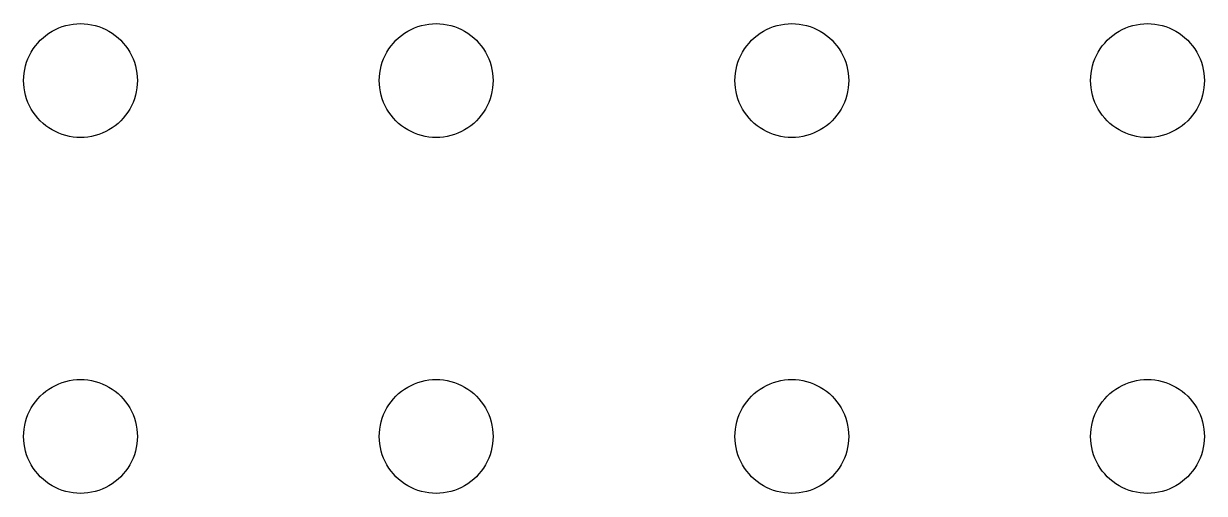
# Model space of a CAD drawing. Header units: metres. Extents: x -80 to 80, y -50 to 50.
# Drawn here: x -41.6 to -8.4, y -21.6 to -8.4 of the extents above; entities that cross this region are included whole.
import ezdxf

# ---------------------------------------------------------------- set-up
doc = ezdxf.new("R2010")
doc.units = ezdxf.units.M

msp = doc.modelspace()

# ---------------------------------------------------------------- linework, layer by layer
for p, q in [((-40.8889, -8.66965), (-40.8, -8.61435)), ((-40.8, -8.61435), (-40.7077, -8.565)), ((-40.7077, -8.565), (-40.6123, -8.52179)), ((-40.6123, -8.52179), (-40.5143, -8.48491)), ((-40.5143, -8.48491), (-40.4141, -8.45451)), ((-40.4141, -8.45451), (-40.3121, -8.43074)), ((-40.3121, -8.43074), (-40.2088, -8.41368)), ((-40.2088, -8.41368), (-40.1046, -8.40341)), ((-40.1046, -8.40341), (-40, -8.39999)), ((-40, -8.39999), (-39.8953, -8.40341)), ((-39.8953, -8.40341), (-39.7912, -8.41368)), ((-39.7912, -8.41368), (-39.6879, -8.43074)), ((-39.6879, -8.43074), (-39.5859, -8.45451)), ((-39.5859, -8.45451), (-39.4857, -8.48491)), ((-39.4857, -8.48491), (-39.3877, -8.52179)), ((-39.3877, -8.52179), (-39.2923, -8.565)), ((-39.2923, -8.565), (-39.2, -8.61435)), ((-39.2, -8.61435), (-39.1111, -8.66965)), ((-30.8889, -8.66965), (-30.8, -8.61435)), ((-30.8, -8.61435), (-30.7077, -8.565)), ((-30.7077, -8.565), (-30.6123, -8.52179)), ((-30.6123, -8.52179), (-30.5143, -8.48491)), ((-30.5143, -8.48491), (-30.4141, -8.45451)), ((-30.4141, -8.45451), (-30.3121, -8.43074)), ((-30.3121, -8.43074), (-30.2088, -8.41368)), ((-30.2088, -8.41368), (-30.1046, -8.40341)), ((-30.1046, -8.40341), (-30, -8.39999)), ((-30, -8.39999), (-29.8953, -8.40341)), ((-29.8953, -8.40341), (-29.7912, -8.41368)), ((-29.7912, -8.41368), (-29.6879, -8.43074)), ((-29.6879, -8.43074), (-29.5859, -8.45451)), ((-29.5859, -8.45451), (-29.4857, -8.48491)), ((-29.4857, -8.48491), (-29.3877, -8.52179)), ((-29.3877, -8.52179), (-29.2923, -8.565)), ((-29.2923, -8.565), (-29.2, -8.61435)), ((-29.2, -8.61435), (-29.1111, -8.66965)), ((-20.8889, -8.66965), (-20.8, -8.61435)), ((-20.8, -8.61435), (-20.7077, -8.565)), ((-20.7077, -8.565), (-20.6123, -8.52179)), ((-20.6123, -8.52179), (-20.5143, -8.48491)), ((-20.5143, -8.48491), (-20.4141, -8.45451)), ((-20.4141, -8.45451), (-20.3121, -8.43074)), ((-20.3121, -8.43074), (-20.2088, -8.41368)), ((-20.2088, -8.41368), (-20.1046, -8.40341)), ((-20.1046, -8.40341), (-20, -8.39999)), ((-20, -8.39999), (-19.8953, -8.40341)), ((-19.8953, -8.40341), (-19.7912, -8.41368)), ((-19.7912, -8.41368), (-19.6879, -8.43074)), ((-19.6879, -8.43074), (-19.5859, -8.45451)), ((-19.5859, -8.45451), (-19.4857, -8.48491)), ((-19.4857, -8.48491), (-19.3877, -8.52179)), ((-19.3877, -8.52179), (-19.2923, -8.565)), ((-19.2923, -8.565), (-19.2, -8.61435)), ((-19.2, -8.61435), (-19.1111, -8.66965)), ((-10.8889, -8.66965), (-10.8, -8.61435)), ((-10.8, -8.61435), (-10.7077, -8.565)), ((-10.7077, -8.565), (-10.6123, -8.52179)), ((-10.6123, -8.52179), (-10.5143, -8.48491)), ((-10.5143, -8.48491), (-10.4141, -8.45451)), ((-10.4141, -8.45451), (-10.3121, -8.43074)), ((-10.3121, -8.43074), (-10.2088, -8.41368)), ((-10.2088, -8.41368), (-10.1046, -8.40341)), ((-10.1046, -8.40341), (-10, -8.39999)), ((-10, -8.39999), (-9.89534, -8.40341)), ((-9.89534, -8.40341), (-9.79115, -8.41368)), ((-9.79115, -8.41368), (-9.68785, -8.43074)), ((-9.68785, -8.43074), (-9.58588, -8.45451)), ((-9.58588, -8.45451), (-9.48569, -8.48491)), ((-9.48569, -8.48491), (-9.3877, -8.52179)), ((-9.3877, -8.52179), (-9.29233, -8.565)), ((-9.29233, -8.565), (-9.2, -8.61435)), ((-9.2, -8.61435), (-9.11108, -8.66965)), ((-41.2694, -9.02597), (-41.2029, -8.94504)), ((-41.2029, -8.94504), (-41.1314, -8.86862)), ((-41.1314, -8.86862), (-41.0549, -8.79704)), ((-41.0549, -8.79704), (-40.974, -8.73062)), ((-40.974, -8.73062), (-40.8889, -8.66965)), ((-39.1111, -8.66965), (-39.026, -8.73062)), ((-39.026, -8.73062), (-38.945, -8.79704)), ((-38.945, -8.79704), (-38.8686, -8.86862)), ((-38.8686, -8.86862), (-38.797, -8.94504)), ((-38.797, -8.94504), (-38.7306, -9.02597)), ((-31.2694, -9.02597), (-31.2029, -8.94504)), ((-31.2029, -8.94504), (-31.1314, -8.86862)), ((-31.1314, -8.86862), (-31.0549, -8.79704)), ((-31.0549, -8.79704), (-30.974, -8.73062)), ((-30.974, -8.73062), (-30.8889, -8.66965)), ((-29.1111, -8.66965), (-29.026, -8.73062)), ((-29.026, -8.73062), (-28.945, -8.79704)), ((-28.945, -8.79704), (-28.8686, -8.86862)), ((-28.8686, -8.86862), (-28.797, -8.94504)), ((-28.797, -8.94504), (-28.7306, -9.02597)), ((-21.2694, -9.02597), (-21.2029, -8.94504)), ((-21.2029, -8.94504), (-21.1314, -8.86862)), ((-21.1314, -8.86862), (-21.0549, -8.79704)), ((-21.0549, -8.79704), (-20.974, -8.73062)), ((-20.974, -8.73062), (-20.8889, -8.66965)), ((-19.1111, -8.66965), (-19.026, -8.73062)), ((-19.026, -8.73062), (-18.945, -8.79704)), ((-18.945, -8.79704), (-18.8686, -8.86862)), ((-18.8686, -8.86862), (-18.797, -8.94504)), ((-18.797, -8.94504), (-18.7306, -9.02597)), ((-11.2694, -9.02597), (-11.2029, -8.94504)), ((-11.2029, -8.94504), (-11.1314, -8.86862)), ((-11.1314, -8.86862), (-11.0549, -8.79704)), ((-11.0549, -8.79704), (-10.974, -8.73062)), ((-10.974, -8.73062), (-10.8889, -8.66965)), ((-9.11108, -8.66965), (-9.02597, -8.73062)), ((-9.02597, -8.73062), (-8.94504, -8.79704)), ((-8.94504, -8.79704), (-8.86862, -8.86862)), ((-8.86862, -8.86862), (-8.79704, -8.94504)), ((-8.79704, -8.94504), (-8.73062, -9.02597)), ((-41.4782, -9.3877), (-41.435, -9.29233)), ((-41.435, -9.29233), (-41.3856, -9.2)), ((-41.3856, -9.2), (-41.3303, -9.11108)), ((-41.3303, -9.11108), (-41.2694, -9.02597)), ((-38.7306, -9.02597), (-38.6696, -9.11108)), ((-38.6696, -9.11108), (-38.6143, -9.2)), ((-38.6143, -9.2), (-38.565, -9.29233)), ((-38.565, -9.29233), (-38.5218, -9.3877)), ((-31.4782, -9.3877), (-31.435, -9.29233)), ((-31.435, -9.29233), (-31.3856, -9.2)), ((-31.3856, -9.2), (-31.3303, -9.11108)), ((-31.3303, -9.11108), (-31.2694, -9.02597)), ((-28.7306, -9.02597), (-28.6696, -9.11108)), ((-28.6696, -9.11108), (-28.6143, -9.2)), ((-28.6143, -9.2), (-28.565, -9.29233)), ((-28.565, -9.29233), (-28.5218, -9.3877)), ((-21.4782, -9.3877), (-21.435, -9.29233)), ((-21.435, -9.29233), (-21.3856, -9.2)), ((-21.3856, -9.2), (-21.3303, -9.11108)), ((-21.3303, -9.11108), (-21.2694, -9.02597)), ((-18.7306, -9.02597), (-18.6696, -9.11108)), ((-18.6696, -9.11108), (-18.6143, -9.2)), ((-18.6143, -9.2), (-18.565, -9.29233)), ((-18.565, -9.29233), (-18.5218, -9.3877)), ((-11.4782, -9.3877), (-11.435, -9.29233)), ((-11.435, -9.29233), (-11.3856, -9.2)), ((-11.3856, -9.2), (-11.3303, -9.11108)), ((-11.3303, -9.11108), (-11.2694, -9.02597)), ((-8.73062, -9.02597), (-8.66965, -9.11108)), ((-8.66965, -9.11108), (-8.61435, -9.2)), ((-8.61435, -9.2), (-8.565, -9.29233)), ((-8.565, -9.29233), (-8.52179, -9.3877)), ((-41.5692, -9.68785), (-41.5455, -9.58588)), ((-41.5455, -9.58588), (-41.5151, -9.48569)), ((-41.5151, -9.48569), (-41.4782, -9.3877)), ((-38.5218, -9.3877), (-38.4849, -9.48569)), ((-38.4849, -9.48569), (-38.4545, -9.58588)), ((-38.4545, -9.58588), (-38.4307, -9.68785)), ((-31.5692, -9.68785), (-31.5455, -9.58588)), ((-31.5455, -9.58588), (-31.5151, -9.48569)), ((-31.5151, -9.48569), (-31.4782, -9.3877)), ((-28.5218, -9.3877), (-28.4849, -9.48569)), ((-28.4849, -9.48569), (-28.4545, -9.58588)), ((-28.4545, -9.58588), (-28.4307, -9.68785)), ((-21.5692, -9.68785), (-21.5455, -9.58588)), ((-21.5455, -9.58588), (-21.5151, -9.48569)), ((-21.5151, -9.48569), (-21.4782, -9.3877)), ((-18.5218, -9.3877), (-18.4849, -9.48569)), ((-18.4849, -9.48569), (-18.4545, -9.58588)), ((-18.4545, -9.58588), (-18.4307, -9.68785)), ((-11.5692, -9.68785), (-11.5455, -9.58588)), ((-11.5455, -9.58588), (-11.5151, -9.48569)), ((-11.5151, -9.48569), (-11.4782, -9.3877)), ((-8.52179, -9.3877), (-8.48491, -9.48569)), ((-8.48491, -9.48569), (-8.45451, -9.58588)), ((-8.45451, -9.58588), (-8.43074, -9.68785)), ((-41.6, -10), (-41.5966, -9.89534)), ((-41.5966, -9.89534), (-41.5863, -9.79115)), ((-41.5863, -9.79115), (-41.5692, -9.68785)), ((-38.4307, -9.68785), (-38.4137, -9.79115)), ((-38.4137, -9.79115), (-38.4034, -9.89534)), ((-38.4034, -9.89534), (-38.4, -10)), ((-31.6, -10), (-31.5966, -9.89534)), ((-31.5966, -9.89534), (-31.5863, -9.79115)), ((-31.5863, -9.79115), (-31.5692, -9.68785)), ((-28.4307, -9.68785), (-28.4137, -9.79115)), ((-28.4137, -9.79115), (-28.4034, -9.89534)), ((-28.4034, -9.89534), (-28.4, -10)), ((-21.6, -10), (-21.5966, -9.89534)), ((-21.5966, -9.89534), (-21.5863, -9.79115)), ((-21.5863, -9.79115), (-21.5692, -9.68785)), ((-18.4307, -9.68785), (-18.4137, -9.79115)), ((-18.4137, -9.79115), (-18.4034, -9.89534)), ((-18.4034, -9.89534), (-18.4, -10)), ((-11.6, -10), (-11.5966, -9.89534)), ((-11.5966, -9.89534), (-11.5863, -9.79115)), ((-11.5863, -9.79115), (-11.5692, -9.68785)), ((-8.43074, -9.68785), (-8.41368, -9.79115)), ((-8.41368, -9.79115), (-8.40341, -9.89534)), ((-8.40341, -9.89534), (-8.39999, -10)), ((-41.5966, -10.1046), (-41.6, -10)), ((-41.5863, -10.2088), (-41.5966, -10.1046)), ((-41.5692, -10.3121), (-41.5863, -10.2088)), ((-38.4137, -10.2088), (-38.4307, -10.3121)), ((-38.4034, -10.1046), (-38.4137, -10.2088)), ((-38.4, -10), (-38.4034, -10.1046)), ((-31.5966, -10.1046), (-31.6, -10)), ((-31.5863, -10.2088), (-31.5966, -10.1046)), ((-31.5692, -10.3121), (-31.5863, -10.2088)), ((-28.4137, -10.2088), (-28.4307, -10.3121)), ((-28.4034, -10.1046), (-28.4137, -10.2088)), ((-28.4, -10), (-28.4034, -10.1046)), ((-21.5966, -10.1046), (-21.6, -10)), ((-21.5863, -10.2088), (-21.5966, -10.1046)), ((-21.5692, -10.3121), (-21.5863, -10.2088)), ((-18.4137, -10.2088), (-18.4307, -10.3121)), ((-18.4034, -10.1046), (-18.4137, -10.2088)), ((-18.4, -10), (-18.4034, -10.1046)), ((-11.5966, -10.1046), (-11.6, -10)), ((-11.5863, -10.2088), (-11.5966, -10.1046)), ((-11.5692, -10.3121), (-11.5863, -10.2088)), ((-8.41368, -10.2088), (-8.43074, -10.3121)), ((-8.40341, -10.1046), (-8.41368, -10.2088)), ((-8.39999, -10), (-8.40341, -10.1046)), ((-41.5455, -10.4141), (-41.5692, -10.3121)), ((-41.5151, -10.5143), (-41.5455, -10.4141)), ((-41.4782, -10.6123), (-41.5151, -10.5143)), ((-41.435, -10.7077), (-41.4782, -10.6123)), ((-38.5218, -10.6123), (-38.565, -10.7077)), ((-38.4849, -10.5143), (-38.5218, -10.6123)), ((-38.4545, -10.4141), (-38.4849, -10.5143)), ((-38.4307, -10.3121), (-38.4545, -10.4141)), ((-31.5455, -10.4141), (-31.5692, -10.3121)), ((-31.5151, -10.5143), (-31.5455, -10.4141)), ((-31.4782, -10.6123), (-31.5151, -10.5143)), ((-31.435, -10.7077), (-31.4782, -10.6123)), ((-28.5218, -10.6123), (-28.565, -10.7077)), ((-28.4849, -10.5143), (-28.5218, -10.6123)), ((-28.4545, -10.4141), (-28.4849, -10.5143)), ((-28.4307, -10.3121), (-28.4545, -10.4141)), ((-21.5455, -10.4141), (-21.5692, -10.3121)), ((-21.5151, -10.5143), (-21.5455, -10.4141)), ((-21.4782, -10.6123), (-21.5151, -10.5143)), ((-21.435, -10.7077), (-21.4782, -10.6123)), ((-18.5218, -10.6123), (-18.565, -10.7077)), ((-18.4849, -10.5143), (-18.5218, -10.6123)), ((-18.4545, -10.4141), (-18.4849, -10.5143)), ((-18.4307, -10.3121), (-18.4545, -10.4141)), ((-11.5455, -10.4141), (-11.5692, -10.3121)), ((-11.5151, -10.5143), (-11.5455, -10.4141)), ((-11.4782, -10.6123), (-11.5151, -10.5143)), ((-11.435, -10.7077), (-11.4782, -10.6123)), ((-8.52179, -10.6123), (-8.565, -10.7077)), ((-8.48491, -10.5143), (-8.52179, -10.6123)), ((-8.45451, -10.4141), (-8.48491, -10.5143)), ((-8.43074, -10.3121), (-8.45451, -10.4141)), ((-41.3856, -10.8), (-41.435, -10.7077)), ((-41.3303, -10.8889), (-41.3856, -10.8)), ((-41.2694, -10.974), (-41.3303, -10.8889)), ((-38.6696, -10.8889), (-38.7306, -10.974)), ((-38.6143, -10.8), (-38.6696, -10.8889)), ((-38.565, -10.7077), (-38.6143, -10.8)), ((-31.3856, -10.8), (-31.435, -10.7077)), ((-31.3303, -10.8889), (-31.3856, -10.8)), ((-31.2694, -10.974), (-31.3303, -10.8889)), ((-28.6696, -10.8889), (-28.7306, -10.974)), ((-28.6143, -10.8), (-28.6696, -10.8889)), ((-28.565, -10.7077), (-28.6143, -10.8)), ((-21.3856, -10.8), (-21.435, -10.7077)), ((-21.3303, -10.8889), (-21.3856, -10.8)), ((-21.2694, -10.974), (-21.3303, -10.8889)), ((-18.6696, -10.8889), (-18.7306, -10.974)), ((-18.6143, -10.8), (-18.6696, -10.8889)), ((-18.565, -10.7077), (-18.6143, -10.8)), ((-11.3856, -10.8), (-11.435, -10.7077)), ((-11.3303, -10.8889), (-11.3856, -10.8)), ((-11.2694, -10.974), (-11.3303, -10.8889)), ((-8.66965, -10.8889), (-8.73062, -10.974)), ((-8.61435, -10.8), (-8.66965, -10.8889)), ((-8.565, -10.7077), (-8.61435, -10.8)), ((-41.2029, -11.0549), (-41.2694, -10.974)), ((-41.1314, -11.1314), (-41.2029, -11.0549)), ((-41.0549, -11.2029), (-41.1314, -11.1314)), ((-40.974, -11.2694), (-41.0549, -11.2029)), ((-40.8889, -11.3303), (-40.974, -11.2694)), ((-39.026, -11.2694), (-39.1111, -11.3303)), ((-38.945, -11.2029), (-39.026, -11.2694)), ((-38.8686, -11.1314), (-38.945, -11.2029)), ((-38.797, -11.0549), (-38.8686, -11.1314)), ((-38.7306, -10.974), (-38.797, -11.0549)), ((-31.2029, -11.0549), (-31.2694, -10.974)), ((-31.1314, -11.1314), (-31.2029, -11.0549)), ((-31.0549, -11.2029), (-31.1314, -11.1314)), ((-30.974, -11.2694), (-31.0549, -11.2029)), ((-30.8889, -11.3303), (-30.974, -11.2694)), ((-29.026, -11.2694), (-29.1111, -11.3303)), ((-28.945, -11.2029), (-29.026, -11.2694)), ((-28.8686, -11.1314), (-28.945, -11.2029)), ((-28.797, -11.0549), (-28.8686, -11.1314)), ((-28.7306, -10.974), (-28.797, -11.0549)), ((-21.2029, -11.0549), (-21.2694, -10.974)), ((-21.1314, -11.1314), (-21.2029, -11.0549)), ((-21.0549, -11.2029), (-21.1314, -11.1314)), ((-20.974, -11.2694), (-21.0549, -11.2029)), ((-20.8889, -11.3303), (-20.974, -11.2694)), ((-19.026, -11.2694), (-19.1111, -11.3303)), ((-18.945, -11.2029), (-19.026, -11.2694)), ((-18.8686, -11.1314), (-18.945, -11.2029)), ((-18.797, -11.0549), (-18.8686, -11.1314)), ((-18.7306, -10.974), (-18.797, -11.0549)), ((-11.2029, -11.0549), (-11.2694, -10.974)), ((-11.1314, -11.1314), (-11.2029, -11.0549)), ((-11.0549, -11.2029), (-11.1314, -11.1314)), ((-10.974, -11.2694), (-11.0549, -11.2029)), ((-10.8889, -11.3303), (-10.974, -11.2694)), ((-9.02597, -11.2694), (-9.11108, -11.3303)), ((-8.94504, -11.2029), (-9.02597, -11.2694)), ((-8.86862, -11.1314), (-8.94504, -11.2029)), ((-8.79704, -11.0549), (-8.86862, -11.1314)), ((-8.73062, -10.974), (-8.79704, -11.0549)), ((-40.8, -11.3856), (-40.8889, -11.3303)), ((-40.7077, -11.435), (-40.8, -11.3856)), ((-40.6123, -11.4782), (-40.7077, -11.435)), ((-40.5143, -11.5151), (-40.6123, -11.4782)), ((-40.4141, -11.5455), (-40.5143, -11.5151)), ((-40.3121, -11.5692), (-40.4141, -11.5455)), ((-40.2088, -11.5863), (-40.3121, -11.5692)), ((-40.1046, -11.5966), (-40.2088, -11.5863)), ((-40, -11.6), (-40.1046, -11.5966)), ((-39.8953, -11.5966), (-40, -11.6)), ((-39.7912, -11.5863), (-39.8953, -11.5966)), ((-39.6879, -11.5692), (-39.7912, -11.5863)), ((-39.5859, -11.5455), (-39.6879, -11.5692)), ((-39.4857, -11.5151), (-39.5859, -11.5455)), ((-39.3877, -11.4782), (-39.4857, -11.5151)), ((-39.2923, -11.435), (-39.3877, -11.4782)), ((-39.2, -11.3856), (-39.2923, -11.435)), ((-39.1111, -11.3303), (-39.2, -11.3856)), ((-30.8, -11.3856), (-30.8889, -11.3303)), ((-30.7077, -11.435), (-30.8, -11.3856)), ((-30.6123, -11.4782), (-30.7077, -11.435)), ((-30.5143, -11.5151), (-30.6123, -11.4782)), ((-30.4141, -11.5455), (-30.5143, -11.5151)), ((-30.3121, -11.5692), (-30.4141, -11.5455)), ((-30.2088, -11.5863), (-30.3121, -11.5692)), ((-30.1046, -11.5966), (-30.2088, -11.5863)), ((-30, -11.6), (-30.1046, -11.5966)), ((-29.8953, -11.5966), (-30, -11.6)), ((-29.7912, -11.5863), (-29.8953, -11.5966)), ((-29.6879, -11.5692), (-29.7912, -11.5863)), ((-29.5859, -11.5455), (-29.6879, -11.5692)), ((-29.4857, -11.5151), (-29.5859, -11.5455)), ((-29.3877, -11.4782), (-29.4857, -11.5151)), ((-29.2923, -11.435), (-29.3877, -11.4782)), ((-29.2, -11.3856), (-29.2923, -11.435)), ((-29.1111, -11.3303), (-29.2, -11.3856)), ((-20.8, -11.3856), (-20.8889, -11.3303)), ((-20.7077, -11.435), (-20.8, -11.3856)), ((-20.6123, -11.4782), (-20.7077, -11.435)), ((-20.5143, -11.5151), (-20.6123, -11.4782)), ((-20.4141, -11.5455), (-20.5143, -11.5151)), ((-20.3121, -11.5692), (-20.4141, -11.5455)), ((-20.2088, -11.5863), (-20.3121, -11.5692)), ((-20.1046, -11.5966), (-20.2088, -11.5863)), ((-20, -11.6), (-20.1046, -11.5966)), ((-19.8953, -11.5966), (-20, -11.6)), ((-19.7912, -11.5863), (-19.8953, -11.5966)), ((-19.6879, -11.5692), (-19.7912, -11.5863)), ((-19.5859, -11.5455), (-19.6879, -11.5692)), ((-19.4857, -11.5151), (-19.5859, -11.5455)), ((-19.3877, -11.4782), (-19.4857, -11.5151)), ((-19.2923, -11.435), (-19.3877, -11.4782)), ((-19.2, -11.3856), (-19.2923, -11.435)), ((-19.1111, -11.3303), (-19.2, -11.3856)), ((-10.8, -11.3856), (-10.8889, -11.3303)), ((-10.7077, -11.435), (-10.8, -11.3856)), ((-10.6123, -11.4782), (-10.7077, -11.435)), ((-10.5143, -11.5151), (-10.6123, -11.4782)), ((-10.4141, -11.5455), (-10.5143, -11.5151)), ((-10.3121, -11.5692), (-10.4141, -11.5455)), ((-10.2088, -11.5863), (-10.3121, -11.5692)), ((-10.1046, -11.5966), (-10.2088, -11.5863)), ((-10, -11.6), (-10.1046, -11.5966)), ((-9.89534, -11.5966), (-10, -11.6)), ((-9.79115, -11.5863), (-9.89534, -11.5966)), ((-9.68785, -11.5692), (-9.79115, -11.5863)), ((-9.58588, -11.5455), (-9.68785, -11.5692)), ((-9.48569, -11.5151), (-9.58588, -11.5455)), ((-9.3877, -11.4782), (-9.48569, -11.5151)), ((-9.29233, -11.435), (-9.3877, -11.4782)), ((-9.2, -11.3856), (-9.29233, -11.435)), ((-9.11108, -11.3303), (-9.2, -11.3856)), ((-40.8, -18.6143), (-40.7077, -18.565)), ((-40.7077, -18.565), (-40.6123, -18.5218)), ((-40.6123, -18.5218), (-40.5143, -18.4849)), ((-40.5143, -18.4849), (-40.4141, -18.4545)), ((-40.4141, -18.4545), (-40.3121, -18.4307)), ((-40.3121, -18.4307), (-40.2088, -18.4137)), ((-40.2088, -18.4137), (-40.1046, -18.4034)), ((-40.1046, -18.4034), (-40, -18.4)), ((-40, -18.4), (-39.8953, -18.4034)), ((-39.8953, -18.4034), (-39.7912, -18.4137)), ((-39.7912, -18.4137), (-39.6879, -18.4307)), ((-39.6879, -18.4307), (-39.5859, -18.4545)), ((-39.5859, -18.4545), (-39.4857, -18.4849)), ((-39.4857, -18.4849), (-39.3877, -18.5218)), ((-39.3877, -18.5218), (-39.2923, -18.565)), ((-39.2923, -18.565), (-39.2, -18.6143)), ((-30.8, -18.6143), (-30.7077, -18.565)), ((-30.7077, -18.565), (-30.6123, -18.5218)), ((-30.6123, -18.5218), (-30.5143, -18.4849)), ((-30.5143, -18.4849), (-30.4141, -18.4545)), ((-30.4141, -18.4545), (-30.3121, -18.4307)), ((-30.3121, -18.4307), (-30.2088, -18.4137)), ((-30.2088, -18.4137), (-30.1046, -18.4034)), ((-30.1046, -18.4034), (-30, -18.4)), ((-30, -18.4), (-29.8953, -18.4034)), ((-29.8953, -18.4034), (-29.7912, -18.4137)), ((-29.7912, -18.4137), (-29.6879, -18.4307)), ((-29.6879, -18.4307), (-29.5859, -18.4545)), ((-29.5859, -18.4545), (-29.4857, -18.4849)), ((-29.4857, -18.4849), (-29.3877, -18.5218)), ((-29.3877, -18.5218), (-29.2923, -18.565)), ((-29.2923, -18.565), (-29.2, -18.6143)), ((-20.8, -18.6143), (-20.7077, -18.565)), ((-20.7077, -18.565), (-20.6123, -18.5218)), ((-20.6123, -18.5218), (-20.5143, -18.4849)), ((-20.5143, -18.4849), (-20.4141, -18.4545)), ((-20.4141, -18.4545), (-20.3121, -18.4307)), ((-20.3121, -18.4307), (-20.2088, -18.4137)), ((-20.2088, -18.4137), (-20.1046, -18.4034)), ((-20.1046, -18.4034), (-20, -18.4)), ((-20, -18.4), (-19.8953, -18.4034)), ((-19.8953, -18.4034), (-19.7912, -18.4137)), ((-19.7912, -18.4137), (-19.6879, -18.4307)), ((-19.6879, -18.4307), (-19.5859, -18.4545)), ((-19.5859, -18.4545), (-19.4857, -18.4849)), ((-19.4857, -18.4849), (-19.3877, -18.5218)), ((-19.3877, -18.5218), (-19.2923, -18.565)), ((-19.2923, -18.565), (-19.2, -18.6143)), ((-10.8, -18.6143), (-10.7077, -18.565)), ((-10.7077, -18.565), (-10.6123, -18.5218)), ((-10.6123, -18.5218), (-10.5143, -18.4849)), ((-10.5143, -18.4849), (-10.4141, -18.4545)), ((-10.4141, -18.4545), (-10.3121, -18.4307)), ((-10.3121, -18.4307), (-10.2088, -18.4137)), ((-10.2088, -18.4137), (-10.1046, -18.4034)), ((-10.1046, -18.4034), (-10, -18.4)), ((-10, -18.4), (-9.89534, -18.4034)), ((-9.89534, -18.4034), (-9.79115, -18.4137)), ((-9.79115, -18.4137), (-9.68785, -18.4307)), ((-9.68785, -18.4307), (-9.58588, -18.4545)), ((-9.58588, -18.4545), (-9.48569, -18.4849)), ((-9.48569, -18.4849), (-9.3877, -18.5218)), ((-9.3877, -18.5218), (-9.29233, -18.565)), ((-9.29233, -18.565), (-9.2, -18.6143)), ((-41.2029, -18.945), (-41.1314, -18.8686)), ((-41.1314, -18.8686), (-41.0549, -18.797)), ((-41.0549, -18.797), (-40.974, -18.7306)), ((-40.974, -18.7306), (-40.8889, -18.6696)), ((-40.8889, -18.6696), (-40.8, -18.6143)), ((-39.2, -18.6143), (-39.1111, -18.6696)), ((-39.1111, -18.6696), (-39.026, -18.7306)), ((-39.026, -18.7306), (-38.945, -18.797)), ((-38.945, -18.797), (-38.8686, -18.8686)), ((-38.8686, -18.8686), (-38.797, -18.945)), ((-31.2029, -18.945), (-31.1314, -18.8686)), ((-31.1314, -18.8686), (-31.0549, -18.797)), ((-31.0549, -18.797), (-30.974, -18.7306)), ((-30.974, -18.7306), (-30.8889, -18.6696)), ((-30.8889, -18.6696), (-30.8, -18.6143)), ((-29.2, -18.6143), (-29.1111, -18.6696)), ((-29.1111, -18.6696), (-29.026, -18.7306)), ((-29.026, -18.7306), (-28.945, -18.797)), ((-28.945, -18.797), (-28.8686, -18.8686)), ((-28.8686, -18.8686), (-28.797, -18.945)), ((-21.2029, -18.945), (-21.1314, -18.8686)), ((-21.1314, -18.8686), (-21.0549, -18.797)), ((-21.0549, -18.797), (-20.974, -18.7306)), ((-20.974, -18.7306), (-20.8889, -18.6696)), ((-20.8889, -18.6696), (-20.8, -18.6143)), ((-19.2, -18.6143), (-19.1111, -18.6696)), ((-19.1111, -18.6696), (-19.026, -18.7306)), ((-19.026, -18.7306), (-18.945, -18.797)), ((-18.945, -18.797), (-18.8686, -18.8686)), ((-18.8686, -18.8686), (-18.797, -18.945)), ((-11.2029, -18.945), (-11.1314, -18.8686)), ((-11.1314, -18.8686), (-11.0549, -18.797)), ((-11.0549, -18.797), (-10.974, -18.7306)), ((-10.974, -18.7306), (-10.8889, -18.6696)), ((-10.8889, -18.6696), (-10.8, -18.6143)), ((-9.2, -18.6143), (-9.11108, -18.6696)), ((-9.11108, -18.6696), (-9.02597, -18.7306)), ((-9.02597, -18.7306), (-8.94504, -18.797)), ((-8.94504, -18.797), (-8.86862, -18.8686)), ((-8.86862, -18.8686), (-8.79704, -18.945)), ((-41.435, -19.2923), (-41.3856, -19.2)), ((-41.3856, -19.2), (-41.3303, -19.1111)), ((-41.3303, -19.1111), (-41.2694, -19.026)), ((-41.2694, -19.026), (-41.2029, -18.945)), ((-38.797, -18.945), (-38.7306, -19.026)), ((-38.7306, -19.026), (-38.6696, -19.1111)), ((-38.6696, -19.1111), (-38.6143, -19.2)), ((-38.6143, -19.2), (-38.565, -19.2923)), ((-31.435, -19.2923), (-31.3856, -19.2)), ((-31.3856, -19.2), (-31.3303, -19.1111)), ((-31.3303, -19.1111), (-31.2694, -19.026)), ((-31.2694, -19.026), (-31.2029, -18.945)), ((-28.797, -18.945), (-28.7306, -19.026)), ((-28.7306, -19.026), (-28.6696, -19.1111)), ((-28.6696, -19.1111), (-28.6143, -19.2)), ((-28.6143, -19.2), (-28.565, -19.2923)), ((-21.435, -19.2923), (-21.3856, -19.2)), ((-21.3856, -19.2), (-21.3303, -19.1111)), ((-21.3303, -19.1111), (-21.2694, -19.026)), ((-21.2694, -19.026), (-21.2029, -18.945)), ((-18.797, -18.945), (-18.7306, -19.026)), ((-18.7306, -19.026), (-18.6696, -19.1111)), ((-18.6696, -19.1111), (-18.6143, -19.2)), ((-18.6143, -19.2), (-18.565, -19.2923)), ((-11.435, -19.2923), (-11.3856, -19.2)), ((-11.3856, -19.2), (-11.3303, -19.1111)), ((-11.3303, -19.1111), (-11.2694, -19.026)), ((-11.2694, -19.026), (-11.2029, -18.945)), ((-8.79704, -18.945), (-8.73062, -19.026)), ((-8.73062, -19.026), (-8.66965, -19.1111)), ((-8.66965, -19.1111), (-8.61435, -19.2)), ((-8.61435, -19.2), (-8.565, -19.2923)), ((-41.5692, -19.6879), (-41.5455, -19.5859)), ((-41.5455, -19.5859), (-41.5151, -19.4857)), ((-41.5151, -19.4857), (-41.4782, -19.3877)), ((-41.4782, -19.3877), (-41.435, -19.2923)), ((-38.565, -19.2923), (-38.5218, -19.3877)), ((-38.5218, -19.3877), (-38.4849, -19.4857)), ((-38.4849, -19.4857), (-38.4545, -19.5859)), ((-38.4545, -19.5859), (-38.4307, -19.6879)), ((-31.5692, -19.6879), (-31.5455, -19.5859)), ((-31.5455, -19.5859), (-31.5151, -19.4857)), ((-31.5151, -19.4857), (-31.4782, -19.3877)), ((-31.4782, -19.3877), (-31.435, -19.2923)), ((-28.565, -19.2923), (-28.5218, -19.3877)), ((-28.5218, -19.3877), (-28.4849, -19.4857)), ((-28.4849, -19.4857), (-28.4545, -19.5859)), ((-28.4545, -19.5859), (-28.4307, -19.6879)), ((-21.5692, -19.6879), (-21.5455, -19.5859)), ((-21.5455, -19.5859), (-21.5151, -19.4857)), ((-21.5151, -19.4857), (-21.4782, -19.3877)), ((-21.4782, -19.3877), (-21.435, -19.2923)), ((-18.565, -19.2923), (-18.5218, -19.3877)), ((-18.5218, -19.3877), (-18.4849, -19.4857)), ((-18.4849, -19.4857), (-18.4545, -19.5859)), ((-18.4545, -19.5859), (-18.4307, -19.6879)), ((-11.5692, -19.6879), (-11.5455, -19.5859)), ((-11.5455, -19.5859), (-11.5151, -19.4857)), ((-11.5151, -19.4857), (-11.4782, -19.3877)), ((-11.4782, -19.3877), (-11.435, -19.2923)), ((-8.565, -19.2923), (-8.52179, -19.3877)), ((-8.52179, -19.3877), (-8.48491, -19.4857)), ((-8.48491, -19.4857), (-8.45451, -19.5859)), ((-8.45451, -19.5859), (-8.43074, -19.6879)), ((-41.6, -20), (-41.5966, -19.8953)), ((-41.5966, -19.8953), (-41.5863, -19.7912)), ((-41.5863, -19.7912), (-41.5692, -19.6879)), ((-38.4307, -19.6879), (-38.4137, -19.7912)), ((-38.4137, -19.7912), (-38.4034, -19.8953)), ((-38.4034, -19.8953), (-38.4, -20)), ((-31.6, -20), (-31.5966, -19.8953)), ((-31.5966, -19.8953), (-31.5863, -19.7912)), ((-31.5863, -19.7912), (-31.5692, -19.6879)), ((-28.4307, -19.6879), (-28.4137, -19.7912)), ((-28.4137, -19.7912), (-28.4034, -19.8953)), ((-28.4034, -19.8953), (-28.4, -20)), ((-21.6, -20), (-21.5966, -19.8953)), ((-21.5966, -19.8953), (-21.5863, -19.7912)), ((-21.5863, -19.7912), (-21.5692, -19.6879)), ((-18.4307, -19.6879), (-18.4137, -19.7912)), ((-18.4137, -19.7912), (-18.4034, -19.8953)), ((-18.4034, -19.8953), (-18.4, -20)), ((-11.6, -20), (-11.5966, -19.8953)), ((-11.5966, -19.8953), (-11.5863, -19.7912)), ((-11.5863, -19.7912), (-11.5692, -19.6879)), ((-8.43074, -19.6879), (-8.41368, -19.7912)), ((-8.41368, -19.7912), (-8.40341, -19.8953)), ((-8.40341, -19.8953), (-8.39999, -20)), ((-41.5966, -20.1046), (-41.6, -20)), ((-41.5863, -20.2088), (-41.5966, -20.1046)), ((-41.5692, -20.3121), (-41.5863, -20.2088)), ((-38.4137, -20.2088), (-38.4307, -20.3121)), ((-38.4034, -20.1046), (-38.4137, -20.2088)), ((-38.4, -20), (-38.4034, -20.1046)), ((-31.5966, -20.1046), (-31.6, -20)), ((-31.5863, -20.2088), (-31.5966, -20.1046)), ((-31.5692, -20.3121), (-31.5863, -20.2088)), ((-28.4137, -20.2088), (-28.4307, -20.3121)), ((-28.4034, -20.1046), (-28.4137, -20.2088)), ((-28.4, -20), (-28.4034, -20.1046)), ((-21.5966, -20.1046), (-21.6, -20)), ((-21.5863, -20.2088), (-21.5966, -20.1046)), ((-21.5692, -20.3121), (-21.5863, -20.2088)), ((-18.4137, -20.2088), (-18.4307, -20.3121)), ((-18.4034, -20.1046), (-18.4137, -20.2088)), ((-18.4, -20), (-18.4034, -20.1046)), ((-11.5966, -20.1046), (-11.6, -20)), ((-11.5863, -20.2088), (-11.5966, -20.1046)), ((-11.5692, -20.3121), (-11.5863, -20.2088)), ((-8.41368, -20.2088), (-8.43074, -20.3121)), ((-8.40341, -20.1046), (-8.41368, -20.2088)), ((-8.39999, -20), (-8.40341, -20.1046)), ((-41.5455, -20.4141), (-41.5692, -20.3121)), ((-41.5151, -20.5143), (-41.5455, -20.4141)), ((-41.4782, -20.6123), (-41.5151, -20.5143)), ((-38.4849, -20.5143), (-38.5218, -20.6123)), ((-38.4545, -20.4141), (-38.4849, -20.5143)), ((-38.4307, -20.3121), (-38.4545, -20.4141)), ((-31.5455, -20.4141), (-31.5692, -20.3121)), ((-31.5151, -20.5143), (-31.5455, -20.4141)), ((-31.4782, -20.6123), (-31.5151, -20.5143)), ((-28.4849, -20.5143), (-28.5218, -20.6123)), ((-28.4545, -20.4141), (-28.4849, -20.5143)), ((-28.4307, -20.3121), (-28.4545, -20.4141)), ((-21.5455, -20.4141), (-21.5692, -20.3121)), ((-21.5151, -20.5143), (-21.5455, -20.4141)), ((-21.4782, -20.6123), (-21.5151, -20.5143)), ((-18.4849, -20.5143), (-18.5218, -20.6123)), ((-18.4545, -20.4141), (-18.4849, -20.5143)), ((-18.4307, -20.3121), (-18.4545, -20.4141)), ((-11.5455, -20.4141), (-11.5692, -20.3121)), ((-11.5151, -20.5143), (-11.5455, -20.4141)), ((-11.4782, -20.6123), (-11.5151, -20.5143)), ((-8.48491, -20.5143), (-8.52179, -20.6123)), ((-8.45451, -20.4141), (-8.48491, -20.5143)), ((-8.43074, -20.3121), (-8.45451, -20.4141)), ((-41.435, -20.7077), (-41.4782, -20.6123)), ((-41.3856, -20.8), (-41.435, -20.7077)), ((-41.3303, -20.8889), (-41.3856, -20.8)), ((-41.2694, -20.974), (-41.3303, -20.8889)), ((-38.6696, -20.8889), (-38.7306, -20.974)), ((-38.6143, -20.8), (-38.6696, -20.8889)), ((-38.565, -20.7077), (-38.6143, -20.8)), ((-38.5218, -20.6123), (-38.565, -20.7077)), ((-31.435, -20.7077), (-31.4782, -20.6123)), ((-31.3856, -20.8), (-31.435, -20.7077)), ((-31.3303, -20.8889), (-31.3856, -20.8)), ((-31.2694, -20.974), (-31.3303, -20.8889)), ((-28.6696, -20.8889), (-28.7306, -20.974)), ((-28.6143, -20.8), (-28.6696, -20.8889)), ((-28.565, -20.7077), (-28.6143, -20.8)), ((-28.5218, -20.6123), (-28.565, -20.7077)), ((-21.435, -20.7077), (-21.4782, -20.6123)), ((-21.3856, -20.8), (-21.435, -20.7077)), ((-21.3303, -20.8889), (-21.3856, -20.8)), ((-21.2694, -20.974), (-21.3303, -20.8889)), ((-18.6696, -20.8889), (-18.7306, -20.974)), ((-18.6143, -20.8), (-18.6696, -20.8889)), ((-18.565, -20.7077), (-18.6143, -20.8)), ((-18.5218, -20.6123), (-18.565, -20.7077)), ((-11.435, -20.7077), (-11.4782, -20.6123)), ((-11.3856, -20.8), (-11.435, -20.7077)), ((-11.3303, -20.8889), (-11.3856, -20.8)), ((-11.2694, -20.974), (-11.3303, -20.8889)), ((-8.66965, -20.8889), (-8.73062, -20.974)), ((-8.61435, -20.8), (-8.66965, -20.8889)), ((-8.565, -20.7077), (-8.61435, -20.8)), ((-8.52179, -20.6123), (-8.565, -20.7077)), ((-41.2029, -21.0549), (-41.2694, -20.974)), ((-41.1314, -21.1314), (-41.2029, -21.0549)), ((-41.0549, -21.2029), (-41.1314, -21.1314)), ((-40.974, -21.2694), (-41.0549, -21.2029)), ((-38.945, -21.2029), (-39.026, -21.2694)), ((-38.8686, -21.1314), (-38.945, -21.2029)), ((-38.797, -21.0549), (-38.8686, -21.1314)), ((-38.7306, -20.974), (-38.797, -21.0549)), ((-31.2029, -21.0549), (-31.2694, -20.974)), ((-31.1314, -21.1314), (-31.2029, -21.0549)), ((-31.0549, -21.2029), (-31.1314, -21.1314)), ((-30.974, -21.2694), (-31.0549, -21.2029)), ((-28.945, -21.2029), (-29.026, -21.2694)), ((-28.8686, -21.1314), (-28.945, -21.2029)), ((-28.797, -21.0549), (-28.8686, -21.1314)), ((-28.7306, -20.974), (-28.797, -21.0549)), ((-21.2029, -21.0549), (-21.2694, -20.974)), ((-21.1314, -21.1314), (-21.2029, -21.0549)), ((-21.0549, -21.2029), (-21.1314, -21.1314)), ((-20.974, -21.2694), (-21.0549, -21.2029)), ((-18.945, -21.2029), (-19.026, -21.2694)), ((-18.8686, -21.1314), (-18.945, -21.2029)), ((-18.797, -21.0549), (-18.8686, -21.1314)), ((-18.7306, -20.974), (-18.797, -21.0549)), ((-11.2029, -21.0549), (-11.2694, -20.974)), ((-11.1314, -21.1314), (-11.2029, -21.0549)), ((-11.0549, -21.2029), (-11.1314, -21.1314)), ((-10.974, -21.2694), (-11.0549, -21.2029)), ((-8.94504, -21.2029), (-9.02597, -21.2694)), ((-8.86862, -21.1314), (-8.94504, -21.2029)), ((-8.79704, -21.0549), (-8.86862, -21.1314)), ((-8.73062, -20.974), (-8.79704, -21.0549)), ((-40.8889, -21.3303), (-40.974, -21.2694)), ((-40.8, -21.3856), (-40.8889, -21.3303)), ((-40.7077, -21.435), (-40.8, -21.3856)), ((-40.6123, -21.4782), (-40.7077, -21.435)), ((-40.5143, -21.5151), (-40.6123, -21.4782)), ((-40.4141, -21.5455), (-40.5143, -21.5151)), ((-40.3121, -21.5692), (-40.4141, -21.5455)), ((-40.2088, -21.5863), (-40.3121, -21.5692)), ((-39.6879, -21.5692), (-39.7912, -21.5863)), ((-39.5859, -21.5455), (-39.6879, -21.5692)), ((-39.4857, -21.5151), (-39.5859, -21.5455)), ((-39.3877, -21.4782), (-39.4857, -21.5151)), ((-39.2923, -21.435), (-39.3877, -21.4782)), ((-39.2, -21.3856), (-39.2923, -21.435)), ((-39.1111, -21.3303), (-39.2, -21.3856)), ((-39.026, -21.2694), (-39.1111, -21.3303)), ((-30.8889, -21.3303), (-30.974, -21.2694)), ((-30.8, -21.3856), (-30.8889, -21.3303)), ((-30.7077, -21.435), (-30.8, -21.3856)), ((-30.6123, -21.4782), (-30.7077, -21.435)), ((-30.5143, -21.5151), (-30.6123, -21.4782)), ((-30.4141, -21.5455), (-30.5143, -21.5151)), ((-30.3121, -21.5692), (-30.4141, -21.5455)), ((-30.2088, -21.5863), (-30.3121, -21.5692)), ((-29.6879, -21.5692), (-29.7912, -21.5863)), ((-29.5859, -21.5455), (-29.6879, -21.5692)), ((-29.4857, -21.5151), (-29.5859, -21.5455)), ((-29.3877, -21.4782), (-29.4857, -21.5151)), ((-29.2923, -21.435), (-29.3877, -21.4782)), ((-29.2, -21.3856), (-29.2923, -21.435)), ((-29.1111, -21.3303), (-29.2, -21.3856)), ((-29.026, -21.2694), (-29.1111, -21.3303)), ((-20.8889, -21.3303), (-20.974, -21.2694)), ((-20.8, -21.3856), (-20.8889, -21.3303)), ((-20.7077, -21.435), (-20.8, -21.3856)), ((-20.6123, -21.4782), (-20.7077, -21.435)), ((-20.5143, -21.5151), (-20.6123, -21.4782)), ((-20.4141, -21.5455), (-20.5143, -21.5151)), ((-20.3121, -21.5692), (-20.4141, -21.5455)), ((-20.2088, -21.5863), (-20.3121, -21.5692)), ((-19.6879, -21.5692), (-19.7912, -21.5863)), ((-19.5859, -21.5455), (-19.6879, -21.5692)), ((-19.4857, -21.5151), (-19.5859, -21.5455)), ((-19.3877, -21.4782), (-19.4857, -21.5151)), ((-19.2923, -21.435), (-19.3877, -21.4782)), ((-19.2, -21.3856), (-19.2923, -21.435)), ((-19.1111, -21.3303), (-19.2, -21.3856)), ((-19.026, -21.2694), (-19.1111, -21.3303)), ((-10.8889, -21.3303), (-10.974, -21.2694)), ((-10.8, -21.3856), (-10.8889, -21.3303)), ((-10.7077, -21.435), (-10.8, -21.3856)), ((-10.6123, -21.4782), (-10.7077, -21.435)), ((-10.5143, -21.5151), (-10.6123, -21.4782)), ((-10.4141, -21.5455), (-10.5143, -21.5151)), ((-10.3121, -21.5692), (-10.4141, -21.5455)), ((-10.2088, -21.5863), (-10.3121, -21.5692)), ((-9.68785, -21.5692), (-9.79115, -21.5863)), ((-9.58588, -21.5455), (-9.68785, -21.5692)), ((-9.48569, -21.5151), (-9.58588, -21.5455)), ((-9.3877, -21.4782), (-9.48569, -21.5151)), ((-9.29233, -21.435), (-9.3877, -21.4782)), ((-9.2, -21.3856), (-9.29233, -21.435)), ((-9.11108, -21.3303), (-9.2, -21.3856)), ((-9.02597, -21.2694), (-9.11108, -21.3303)), ((-40.1046, -21.5966), (-40.2088, -21.5863)), ((-40, -21.6), (-40.1046, -21.5966)), ((-39.8953, -21.5966), (-40, -21.6)), ((-39.7912, -21.5863), (-39.8953, -21.5966)), ((-30.1046, -21.5966), (-30.2088, -21.5863)), ((-30, -21.6), (-30.1046, -21.5966)), ((-29.8953, -21.5966), (-30, -21.6)), ((-29.7912, -21.5863), (-29.8953, -21.5966)), ((-20.1046, -21.5966), (-20.2088, -21.5863)), ((-20, -21.6), (-20.1046, -21.5966)), ((-19.8953, -21.5966), (-20, -21.6)), ((-19.7912, -21.5863), (-19.8953, -21.5966)), ((-10.1046, -21.5966), (-10.2088, -21.5863)), ((-10, -21.6), (-10.1046, -21.5966)), ((-9.89534, -21.5966), (-10, -21.6)), ((-9.79115, -21.5863), (-9.89534, -21.5966))]:
    msp.add_line(p, q)

doc.saveas('drawing.dxf')
